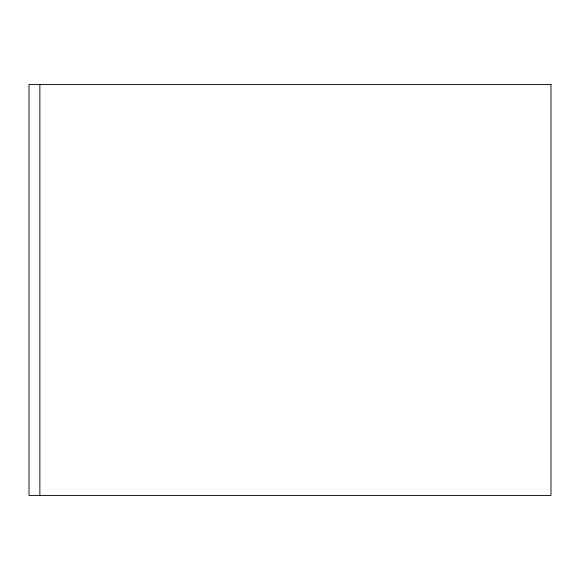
<?xml version="1.0" encoding="UTF-8"?>
<svg xmlns="http://www.w3.org/2000/svg" width="580" height="580" viewBox="0 0 580 580"><rect width="100%" height="100%" fill="white"/><g stroke="black" fill="none" stroke-linecap="round" stroke-linejoin="round"><path stroke-width="0.87" d="M39.86 84.578L39.86 495.421M551 84.578L29 84.578L29 495.421L551 495.421L551 84.578"/></g></svg>
